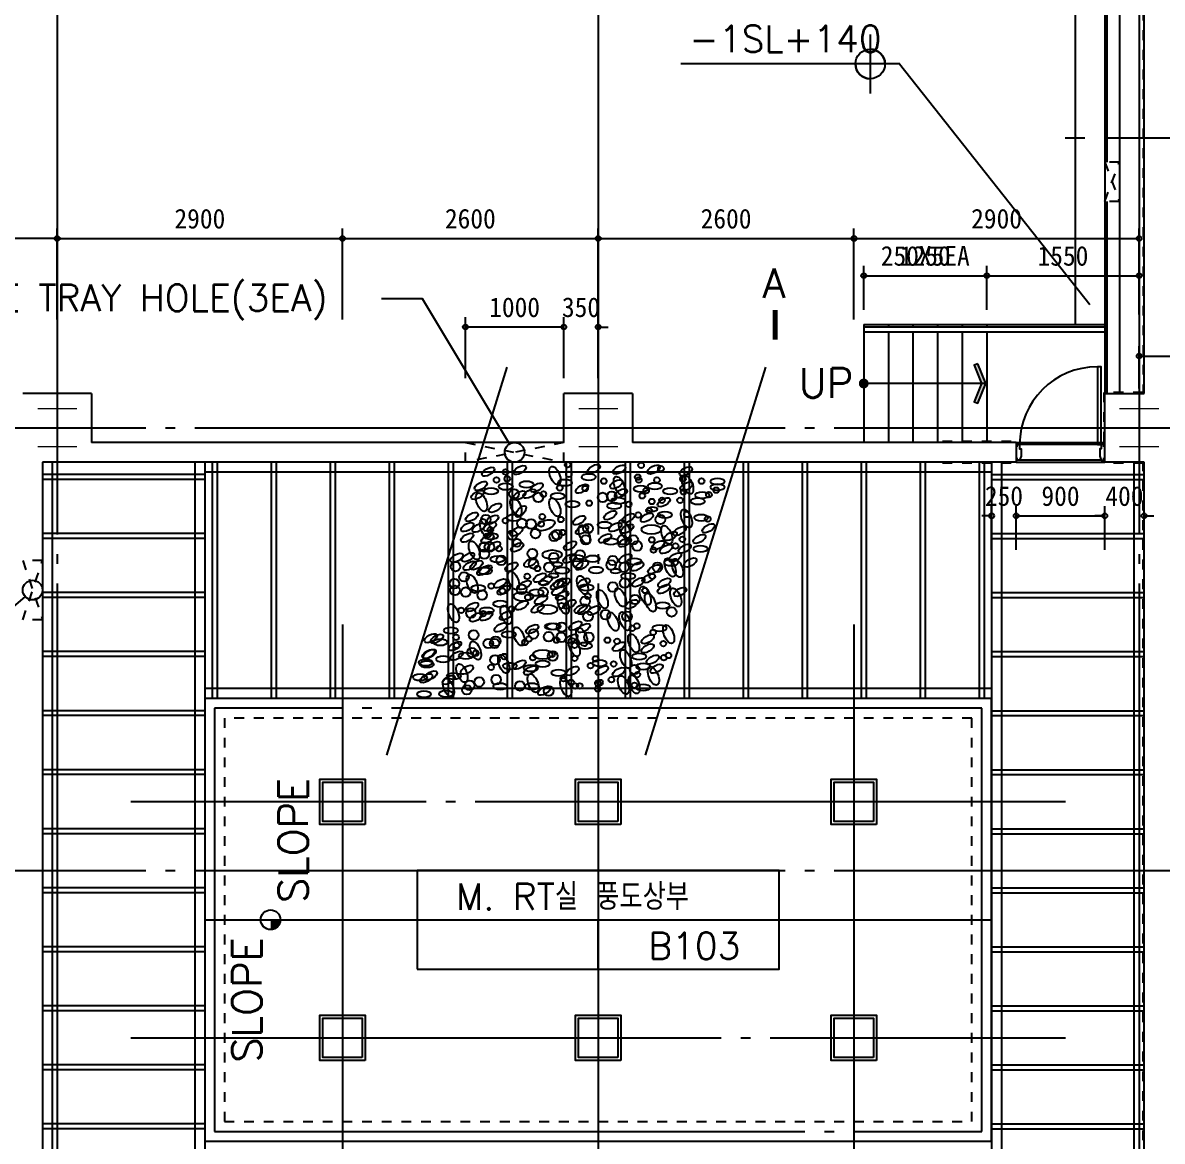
# Model space of a CAD drawing. Extents: x 0 to 81639, y 0 to 58722.
# Drawn here: x 47198 to 58782, y 33178 to 44544 of the extents above; entities that cross this region are included whole.
import ezdxf
from ezdxf.enums import TextEntityAlignment as Align

# ---------------------------------------------------------------- set-up
doc = ezdxf.new("R2010")
doc.units = 0
doc.header["$LTSCALE"] = 100
doc.linetypes.add('CENTER', pattern=[65, 60, -2, 1, -2])
doc.linetypes.add('HIDDEN', pattern=[2, 1, -1])
doc.layers.get('0').update_dxf_attribs({"linetype": 'CONTINUOUS'})
doc.layers.get('DEFPOINTS').update_dxf_attribs({"linetype": 'CONTINUOUS'})
for name, color, linetype in [('COL6', 3, 'CONTINUOUS'), ('COL7', 3, 'CONTINUOUS'), ('DOOR', 7, 'CONTINUOUS'), ('ELE', 7, 'CONTINUOUS'), ('FIN', 5, 'CONTINUOUS'), ('HAT', 5, 'CONTINUOUS'), ('RXBLWL', 3, 'CONTINUOUS'), ('RXCEN', 10, 'CENTER'), ('RXDIM', 7, 'CONTINUOUS'), ('RXLEADER', 7, 'CONTINUOUS'), ('RXSYMBOL', 7, 'CONTINUOUS'), ('STAIR', 3, 'CONTINUOUS'), ('TEXT', 7, 'CONTINUOUS')]:
    doc.layers.add(name, color=color, linetype=linetype)
doc.styles.add('SHB', font='simple', dxfattribs={"bigfont": 'KORbox'})
doc.styles.add('SIM', font='simple', dxfattribs={"bigfont": 'KORsimple'})
doc.styles.get("Standard").update_dxf_attribs({"font": 'DotumChe.ttf'})
doc.dimstyles.get("Standard").update_dxf_attribs({"dimscale": 100, "dimtxt": 2, "dimasz": 1, "dimexe": 1, "dimexo": 1, "dimgap": 1, "dimtad": 1, "dimdec": 0, "dimdsep": 46, "dimtxsty": 'Standard', "dimblk": 'SMALL', "dimcen": 0, "dimclrd": 256, "dimclre": 256, "dimclrt": 256, "dimadec": 0, "dimazin": 0, "dimtfac": 1, "dimtdec": 0, "dimtix": 1, "dimtofl": 0, "dimtmove": 0, "dimatfit": 0, "dimfxl": 0, "dimtolj": 1, "dimtzin": 0, "dimarcsym": 0})

# ---------------------------------------------------------------- blocks, each defined once
blk = doc.blocks.new('_Small')
at = {"color": 0, "linetype": 'ByBlock', "lineweight": -2}
blk.add_circle((0, 0), 0.25, dxfattribs=at)
blk = doc.blocks.new('*D8')
at = {"layer": 'DEFPOINTS', "color": 0, "linetype": 'Continuous'}
for p in [(44648, 42352), (44648, 41429), (47548, 41429)]:
    blk.add_point(p, dxfattribs=at)
at = {"layer": 'RXDIM', "linetype": 'Continuous', "lineweight": -2}
for p, q in [((44648, 41529), (44648, 42452)), ((47548, 41529), (47548, 42452)), ((47548, 42352), (44648, 42352))]:
    blk.add_line(p, q, dxfattribs=at)
at = {"layer": 'RXDIM', "linetype": 'Continuous', "lineweight": -2, "xscale": 100, "yscale": 100, "zscale": 100, "rotation": 180}
blk.add_blockref('_Small', (44648, 42352), dxfattribs=at)
at = {"layer": 'RXDIM', "linetype": 'Continuous', "lineweight": -2, "xscale": 100, "yscale": 100, "zscale": 100}
blk.add_blockref('_Small', (47548, 42352), dxfattribs=at)
at = {"layer": 'RXDIM', "linetype": 'Continuous', "insert": (46098, 42552), "char_height": 200, "attachment_point": 5}
blk.add_mtext('\\A1;2900', dxfattribs=at)
blk = doc.blocks.new('*D125')
at = {"layer": 'DEFPOINTS', "color": 0, "linetype": 'Continuous'}
for p in [(58198, 39533), (57298, 39087), (58198, 39087)]:
    blk.add_point(p, dxfattribs=at)
at = {"layer": 'RXDIM', "linetype": 'Continuous', "lineweight": -2}
for p, q in [((57298, 39187), (57298, 39633)), ((58198, 39187), (58198, 39633)), ((57298, 39533), (58198, 39533))]:
    blk.add_line(p, q, dxfattribs=at)
at = {"layer": 'RXDIM', "linetype": 'Continuous', "lineweight": -2, "xscale": 100, "yscale": 100, "zscale": 100, "rotation": 180}
blk.add_blockref('_Small', (57298, 39533), dxfattribs=at)
at = {"layer": 'RXDIM', "linetype": 'Continuous', "lineweight": -2, "xscale": 100, "yscale": 100, "zscale": 100}
blk.add_blockref('_Small', (58198, 39533), dxfattribs=at)
at = {"layer": 'RXDIM', "linetype": 'Continuous', "insert": (57748, 39733), "char_height": 200, "attachment_point": 5}
blk.add_mtext('\\A1;900', dxfattribs=at)
blk = doc.blocks.new('*D126')
at = {"layer": 'DEFPOINTS', "color": 0, "linetype": 'Continuous'}
for p in [(58598, 39533), (58198, 39087), (58598, 39087)]:
    blk.add_point(p, dxfattribs=at)
at = {"layer": 'RXDIM', "linetype": 'Continuous', "lineweight": -2}
for p, q in [((58198, 39187), (58198, 39633)), ((58598, 39187), (58598, 39633)), ((58198, 39533), (58098, 39533)), ((58598, 39533), (58698, 39533))]:
    blk.add_line(p, q, dxfattribs=at)
at = {"layer": 'RXDIM', "linetype": 'Continuous', "lineweight": -2, "xscale": 100, "yscale": 100, "zscale": 100}
blk.add_blockref('_Small', (58198, 39533), dxfattribs=at)
at = {"layer": 'RXDIM', "linetype": 'Continuous', "lineweight": -2, "xscale": 100, "yscale": 100, "zscale": 100, "rotation": 180}
blk.add_blockref('_Small', (58598, 39533), dxfattribs=at)
at = {"layer": 'RXDIM', "linetype": 'Continuous', "insert": (58398, 39733), "char_height": 200, "attachment_point": 5}
blk.add_mtext('\\A1;400', dxfattribs=at)
blk = doc.blocks.new('*D127')
at = {"layer": 'DEFPOINTS', "color": 0, "linetype": 'Continuous'}
for p in [(58548, 41974), (56998, 41528), (58548, 41528)]:
    blk.add_point(p, dxfattribs=at)
at = {"layer": 'RXDIM', "linetype": 'Continuous', "lineweight": -2}
for p, q in [((56998, 41628), (56998, 42074)), ((58548, 41628), (58548, 42074)), ((56998, 41974), (58548, 41974))]:
    blk.add_line(p, q, dxfattribs=at)
at = {"layer": 'RXDIM', "linetype": 'Continuous', "lineweight": -2, "xscale": 100, "yscale": 100, "zscale": 100, "rotation": 180}
blk.add_blockref('_Small', (56998, 41974), dxfattribs=at)
at = {"layer": 'RXDIM', "linetype": 'Continuous', "lineweight": -2, "xscale": 100, "yscale": 100, "zscale": 100}
blk.add_blockref('_Small', (58548, 41974), dxfattribs=at)
at = {"layer": 'RXDIM', "linetype": 'Continuous', "insert": (57773, 42174), "char_height": 200, "attachment_point": 5}
blk.add_mtext('\\A1;1550', dxfattribs=at)
blk = doc.blocks.new('*D128')
at = {"layer": 'DEFPOINTS', "color": 0, "linetype": 'Continuous'}
for p in [(58548, 42352), (58548, 41479), (55648, 41429)]:
    blk.add_point(p, dxfattribs=at)
at = {"layer": 'RXDIM', "linetype": 'Continuous', "lineweight": -2}
for p, q in [((55648, 41529), (55648, 42452)), ((58548, 41579), (58548, 42452)), ((55648, 42352), (58548, 42352))]:
    blk.add_line(p, q, dxfattribs=at)
at = {"layer": 'RXDIM', "linetype": 'Continuous', "lineweight": -2, "xscale": 100, "yscale": 100, "zscale": 100, "rotation": 180}
blk.add_blockref('_Small', (55648, 42352), dxfattribs=at)
at = {"layer": 'RXDIM', "linetype": 'Continuous', "lineweight": -2, "xscale": 100, "yscale": 100, "zscale": 100}
blk.add_blockref('_Small', (58548, 42352), dxfattribs=at)
at = {"layer": 'RXDIM', "linetype": 'Continuous', "insert": (57098, 42552), "char_height": 200, "attachment_point": 5}
blk.add_mtext('\\A1;2900', dxfattribs=at)
blk = doc.blocks.new('*D134')
at = {"layer": 'DEFPOINTS', "color": 0, "linetype": 'Continuous'}
for p in [(52698, 41452), (52698, 40834), (53048, 40834)]:
    blk.add_point(p, dxfattribs=at)
at = {"layer": 'RXDIM', "linetype": 'Continuous', "lineweight": -2}
for p, q in [((52698, 40934), (52698, 41552)), ((53048, 40934), (53048, 41552)), ((52698, 41452), (52598, 41452)), ((53048, 41452), (53148, 41452))]:
    blk.add_line(p, q, dxfattribs=at)
at = {"layer": 'RXDIM', "linetype": 'Continuous', "lineweight": -2, "xscale": 100, "yscale": 100, "zscale": 100}
blk.add_blockref('_Small', (52698, 41452), dxfattribs=at)
at = {"layer": 'RXDIM', "linetype": 'Continuous', "lineweight": -2, "xscale": 100, "yscale": 100, "zscale": 100, "rotation": 180}
blk.add_blockref('_Small', (53048, 41452), dxfattribs=at)
at = {"layer": 'RXDIM', "linetype": 'Continuous', "insert": (52873, 41652), "char_height": 200, "attachment_point": 5}
blk.add_mtext('\\A1;350', dxfattribs=at)
blk = doc.blocks.new('*D135')
at = {"layer": 'DEFPOINTS', "color": 0, "linetype": 'Continuous'}
for p in [(53048, 42352), (50448, 41429), (53048, 41429)]:
    blk.add_point(p, dxfattribs=at)
at = {"layer": 'RXDIM', "linetype": 'Continuous', "lineweight": -2}
for p, q in [((50448, 41529), (50448, 42452)), ((53048, 41529), (53048, 42452)), ((50448, 42352), (53048, 42352))]:
    blk.add_line(p, q, dxfattribs=at)
at = {"layer": 'RXDIM', "linetype": 'Continuous', "lineweight": -2, "xscale": 100, "yscale": 100, "zscale": 100, "rotation": 180}
blk.add_blockref('_Small', (50448, 42352), dxfattribs=at)
at = {"layer": 'RXDIM', "linetype": 'Continuous', "lineweight": -2, "xscale": 100, "yscale": 100, "zscale": 100}
blk.add_blockref('_Small', (53048, 42352), dxfattribs=at)
at = {"layer": 'RXDIM', "linetype": 'Continuous', "insert": (51748, 42552), "char_height": 200, "attachment_point": 5}
blk.add_mtext('\\A1;2600', dxfattribs=at)
blk = doc.blocks.new('*D136')
at = {"layer": 'DEFPOINTS', "color": 0, "linetype": 'Continuous'}
for p in [(50448, 42352), (47548, 41429), (50448, 41429)]:
    blk.add_point(p, dxfattribs=at)
at = {"layer": 'RXDIM', "linetype": 'Continuous', "lineweight": -2}
for p, q in [((47548, 41529), (47548, 42452)), ((50448, 41529), (50448, 42452)), ((47548, 42352), (50448, 42352))]:
    blk.add_line(p, q, dxfattribs=at)
at = {"layer": 'RXDIM', "linetype": 'Continuous', "lineweight": -2, "xscale": 100, "yscale": 100, "zscale": 100, "rotation": 180}
blk.add_blockref('_Small', (47548, 42352), dxfattribs=at)
at = {"layer": 'RXDIM', "linetype": 'Continuous', "lineweight": -2, "xscale": 100, "yscale": 100, "zscale": 100}
blk.add_blockref('_Small', (50448, 42352), dxfattribs=at)
at = {"layer": 'RXDIM', "linetype": 'Continuous', "insert": (48998, 42552), "char_height": 200, "attachment_point": 5}
blk.add_mtext('\\A1;2900', dxfattribs=at)
blk = doc.blocks.new('*D137')
at = {"layer": 'DEFPOINTS', "color": 0, "linetype": 'Continuous'}
for p in [(51698, 41452), (51698, 40834), (52698, 40834)]:
    blk.add_point(p, dxfattribs=at)
at = {"layer": 'RXDIM', "linetype": 'Continuous', "lineweight": -2}
for p, q in [((51698, 40934), (51698, 41552)), ((52698, 40934), (52698, 41552)), ((52698, 41452), (51698, 41452))]:
    blk.add_line(p, q, dxfattribs=at)
at = {"layer": 'RXDIM', "linetype": 'Continuous', "lineweight": -2, "xscale": 100, "yscale": 100, "zscale": 100, "rotation": 180}
blk.add_blockref('_Small', (51698, 41452), dxfattribs=at)
at = {"layer": 'RXDIM', "linetype": 'Continuous', "lineweight": -2, "xscale": 100, "yscale": 100, "zscale": 100}
blk.add_blockref('_Small', (52698, 41452), dxfattribs=at)
at = {"layer": 'RXDIM', "linetype": 'Continuous', "insert": (52198, 41652), "char_height": 200, "attachment_point": 5}
blk.add_mtext('\\A1;1000', dxfattribs=at)
blk = doc.blocks.new('*D142')
at = {"layer": 'DEFPOINTS', "color": 0, "linetype": 'Continuous'}
for p in [(55648, 42352), (53048, 41429), (55648, 41429)]:
    blk.add_point(p, dxfattribs=at)
at = {"layer": 'RXDIM', "linetype": 'Continuous', "lineweight": -2}
for p, q in [((53048, 41529), (53048, 42452)), ((55648, 41529), (55648, 42452)), ((53048, 42352), (55648, 42352))]:
    blk.add_line(p, q, dxfattribs=at)
at = {"layer": 'RXDIM', "linetype": 'Continuous', "lineweight": -2, "xscale": 100, "yscale": 100, "zscale": 100, "rotation": 180}
blk.add_blockref('_Small', (53048, 42352), dxfattribs=at)
at = {"layer": 'RXDIM', "linetype": 'Continuous', "lineweight": -2, "xscale": 100, "yscale": 100, "zscale": 100}
blk.add_blockref('_Small', (55648, 42352), dxfattribs=at)
at = {"layer": 'RXDIM', "linetype": 'Continuous', "insert": (54348, 42552), "char_height": 200, "attachment_point": 5}
blk.add_mtext('\\A1;2600', dxfattribs=at)
blk = doc.blocks.new('*D143')
at = {"layer": 'DEFPOINTS', "color": 0, "linetype": 'Continuous'}
for p in [(57298, 39533), (57048, 39087), (57298, 39087)]:
    blk.add_point(p, dxfattribs=at)
at = {"layer": 'RXDIM', "linetype": 'Continuous', "lineweight": -2}
for p, q in [((57048, 39187), (57048, 39633)), ((57298, 39187), (57298, 39633)), ((57048, 39533), (56948, 39533)), ((57298, 39533), (57398, 39533))]:
    blk.add_line(p, q, dxfattribs=at)
at = {"layer": 'RXDIM', "linetype": 'Continuous', "lineweight": -2, "xscale": 100, "yscale": 100, "zscale": 100}
blk.add_blockref('_Small', (57048, 39533), dxfattribs=at)
at = {"layer": 'RXDIM', "linetype": 'Continuous', "lineweight": -2, "xscale": 100, "yscale": 100, "zscale": 100, "rotation": 180}
blk.add_blockref('_Small', (57298, 39533), dxfattribs=at)
at = {"layer": 'RXDIM', "linetype": 'Continuous', "insert": (57173, 39733), "char_height": 200, "attachment_point": 5}
blk.add_mtext('\\A1;250', dxfattribs=at)
blk = doc.blocks.new('*D144')
at = {"layer": 'DEFPOINTS', "color": 0, "linetype": 'Continuous'}
for p in [(56998, 41974), (55748, 41528), (56998, 41528)]:
    blk.add_point(p, dxfattribs=at)
at = {"layer": 'RXDIM', "linetype": 'Continuous', "lineweight": -2}
for p, q in [((55748, 41628), (55748, 42074)), ((56998, 41628), (56998, 42074)), ((55748, 41974), (56998, 41974))]:
    blk.add_line(p, q, dxfattribs=at)
at = {"layer": 'RXDIM', "linetype": 'Continuous', "lineweight": -2, "xscale": 100, "yscale": 100, "zscale": 100, "rotation": 180}
blk.add_blockref('_Small', (55748, 41974), dxfattribs=at)
at = {"layer": 'RXDIM', "linetype": 'Continuous', "lineweight": -2, "xscale": 100, "yscale": 100, "zscale": 100}
blk.add_blockref('_Small', (56998, 41974), dxfattribs=at)
at = {"layer": 'RXDIM', "linetype": 'Continuous', "insert": (56373, 42174), "char_height": 200, "attachment_point": 5}
blk.add_mtext('\\A1;1250', dxfattribs=at)
blk = doc.blocks.new('*D145')
at = {"layer": 'DEFPOINTS', "color": 0, "linetype": 'Continuous'}
for p in [(56998, 41974), (55748, 41528), (56998, 41528)]:
    blk.add_point(p, dxfattribs=at)
at = {"layer": 'RXDIM', "linetype": 'Continuous', "lineweight": -2}
for p, q in [((55748, 41628), (55748, 42074)), ((56998, 41628), (56998, 42074)), ((55748, 41974), (56998, 41974))]:
    blk.add_line(p, q, dxfattribs=at)
at = {"layer": 'RXDIM', "linetype": 'Continuous', "lineweight": -2, "xscale": 100, "yscale": 100, "zscale": 100, "rotation": 180}
blk.add_blockref('_Small', (55748, 41974), dxfattribs=at)
at = {"layer": 'RXDIM', "linetype": 'Continuous', "lineweight": -2, "xscale": 100, "yscale": 100, "zscale": 100}
blk.add_blockref('_Small', (56998, 41974), dxfattribs=at)
at = {"layer": 'RXDIM', "linetype": 'Continuous', "insert": (56373, 42174), "char_height": 200, "attachment_point": 5}
blk.add_mtext('\\A1;250X5EA', dxfattribs=at)
blk = doc.blocks.new('*D153')
at = {"layer": 'DEFPOINTS', "color": 0, "linetype": 'Continuous'}
for p in [(60548, 41157), (58548, 40729), (60548, 40729)]:
    blk.add_point(p, dxfattribs=at)
at = {"layer": 'RXDIM', "linetype": 'Continuous', "lineweight": -2}
for p, q in [((58548, 40829), (58548, 41257)), ((60548, 40829), (60548, 41257)), ((58548, 41157), (60548, 41157))]:
    blk.add_line(p, q, dxfattribs=at)
at = {"layer": 'RXDIM', "linetype": 'Continuous', "lineweight": -2, "xscale": 100, "yscale": 100, "zscale": 100, "rotation": 180}
blk.add_blockref('_Small', (58548, 41157), dxfattribs=at)
at = {"layer": 'RXDIM', "linetype": 'Continuous', "lineweight": -2, "xscale": 100, "yscale": 100, "zscale": 100}
blk.add_blockref('_Small', (60548, 41157), dxfattribs=at)
at = {"layer": 'RXDIM', "linetype": 'Continuous', "insert": (59548, 41357), "char_height": 200, "attachment_point": 5}
blk.add_mtext('\\A1;2000', dxfattribs=at)
blk = doc.blocks.new('ARROWX')
blk.add_lwpolyline([(-0.2, -0.5), (-0.293, -0.463), (-0.108, 0), (-0.293, 0.463), (-0.2, 0.5), (0, 0)], close=True)
for points in [[(-0.2, 0.5), (-0.293, 0.463), (0, 0), (-0.108, 0)], [(0, 0), (-0.108, 0), (-0.2, -0.5), (-0.293, -0.463)]]:
    blk.add_solid(points)

msp = doc.modelspace()

# ---------------------------------------------------------------- hatches: boundary and pattern name
at = {"layer": 'HAT'}
h = msp.add_hatch(color=9, dxfattribs=at)
edge = h.paths.add_edge_path()
edge.add_line((49816.9, 35428.1), (49716.9, 35428.1))
edge.add_line((49716.9, 35428.1), (49716.9, 35328.1))
edge.add_arc((49716.9, 35428.1), 100, 270, 360)

# ---------------------------------------------------------------- linework, layer by layer
at = {"color": 7}
for p, q in [((52118.1, 41042.6), (50895, 37099.5)), ((54748.3, 41042.6), (53525.2, 37099.5))]:
    msp.add_line(p, q, dxfattribs=at)
at = {"layer": 'COL6'}
for points in [[(47347.7, 40621.1, 14, 14, 0), (47747.7, 40621.1, 14, 14, 0)], [(47547.7, 40614.1, 14, 14, 0), (47547.7, 40242.1, 14, 14, 0)], [(52847.7, 40621.1, 14, 14, 0), (53247.7, 40621.1, 14, 14, 0)], [(53047.7, 40614.1, 14, 14, 0), (53047.7, 40242.1, 14, 14, 0)], [(58747.7, 40621.1, 14, 14, 0), (58347.7, 40621.1, 14, 14, 0)], [(58547.7, 40614.1, 14, 14, 0), (58547.7, 40242.1, 14, 14, 0)], [(47347.7, 40235.1, 14, 14, 0), (47747.7, 40235.1, 14, 14, 0)], [(52847.7, 40235.1, 14, 14, 0), (53247.7, 40235.1, 14, 14, 0)], [(58747.7, 40235.1, 14, 14, 0), (58347.7, 40235.1, 14, 14, 0)]]:
    msp.add_lwpolyline(points, format="xyseb", dxfattribs=at)
at = {"layer": 'COL7'}
for p, q in [((58597.7, 40778.1), (58597.7, 49078.1)), ((47897.7, 40778.1), (47197.7, 40778.1)), ((47897.7, 40778.1), (47897.7, 40278.1)), ((53397.7, 40778.1), (52697.7, 40778.1)), ((52697.7, 40278.1), (52697.7, 40778.1)), ((53397.7, 40778.1), (53397.7, 40278.1)), ((58197.7, 40078.1), (58197.7, 40778.1)), ((58197.7, 40778.1), (58597.7, 40778.1)), ((52697.7, 40278.1), (47897.7, 40278.1)), ((57297.7, 40278.1), (53397.7, 40278.1)), ((57297.7, 40278.1), (57297.7, 40078.1)), ((57297.7, 40078.1), (47397.7, 40078.1)), ((47397.7, 40078.1), (47397.7, 31978.1)), ((58597.7, 40078.1), (58197.7, 40078.1)), ((58597.7, 30778.1), (58597.7, 40078.1))]:
    msp.add_line(p, q, dxfattribs=at)
for points in [[(50647.7, 36428.1), (50247.7, 36428.1), (50247.7, 36828.1), (50647.7, 36828.1)], [(53247.7, 36428.1), (52847.7, 36428.1), (52847.7, 36828.1), (53247.7, 36828.1)], [(55847.7, 36428.1), (55447.7, 36428.1), (55447.7, 36828.1), (55847.7, 36828.1)], [(50647.7, 34028.1), (50247.7, 34028.1), (50247.7, 34428.1), (50647.7, 34428.1)], [(53247.7, 34028.1), (52847.7, 34028.1), (52847.7, 34428.1), (53247.7, 34428.1)], [(55847.7, 34028.1), (55447.7, 34028.1), (55447.7, 34428.1), (55847.7, 34428.1)]]:
    msp.add_lwpolyline(points, close=True, dxfattribs=at)
at = {"layer": 'DOOR', "color": 6, "linetype": 'Continuous'}
for p, q in [((58217.7, 46728.1), (58217.7, 43128.1)), ((58217.7, 42728.1), (58217.7, 40778.1))]:
    msp.add_line(p, q, dxfattribs=at)
at = {"layer": 'DOOR', "color": 6}
for p, q in [((57297.7, 40278.1), (58197.7, 40278.1)), ((57297.7, 40078.1), (58197.7, 40078.1))]:
    msp.add_line(p, q, dxfattribs=at)
at = {"layer": 'DOOR', "color": 8, "linetype": 'Continuous'}
for p, q in [((58122.7, 40258.1), (57332.7, 40258.1)), ((58162.7, 40098.1), (57332.7, 40098.1))]:
    msp.add_line(p, q, dxfattribs=at)
at = {"layer": 'DOOR', "color": 6, "linetype": 'Continuous'}
msp.add_lwpolyline([(58162.7, 40258.1), (58162.7, 41048.1), (58122.7, 41048.1), (58122.7, 40258.1)], close=True, dxfattribs=at)
for points in [[(57307.7, 40234.1), (57307.7, 40258.1), (57332.7, 40258.1), (57332.7, 40215.1), (57347.7, 40215.1), (57347.7, 40141.1), (57332.7, 40098.1), (57307.7, 40098.1), (57307.7, 40122.1)], [(58187.7, 40234.1), (58187.7, 40258.1), (58162.7, 40258.1), (58162.7, 40215.1), (58147.7, 40215.1), (58147.7, 40141.1), (58162.7, 40098.1), (58187.7, 40098.1), (58187.7, 40122.1)]]:
    msp.add_lwpolyline(points, dxfattribs=at)
at = {"layer": 'DOOR', "color": 7, "linetype": 'Continuous'}
msp.add_arc((58122.7, 40258.1), 790, 90, 180, dxfattribs=at)
at = {"layer": 'ELE', "color": 4, "linetype": 'Continuous'}
msp.add_line((58347.7, 49078.1), (58347.7, 40778.1), dxfattribs=at)
at = {"layer": 'ELE', "color": 4}
for p, q in [((55747.7, 41478.1), (58197.7, 41478.1)), ((55747.7, 41478.1), (55747.7, 40278.1)), ((55997.7, 41478.1), (55997.7, 41453.1)), ((56247.7, 41478.1), (56247.7, 41453.1)), ((56497.7, 41478.1), (56497.7, 41453.1)), ((56747.7, 41478.1), (56747.7, 41453.1)), ((56997.7, 41478.1), (56997.7, 41453.1)), ((55747.7, 41453.1), (58197.7, 41453.1)), ((55747.7, 41403.1), (58197.7, 41403.1)), ((55997.7, 41403.1), (55997.7, 40278.1)), ((56247.7, 41403.1), (56247.7, 40278.1)), ((56497.7, 41403.1), (56497.7, 40278.1)), ((56747.7, 41403.1), (56747.7, 40278.1)), ((56997.7, 41403.1), (56997.7, 40278.1)), ((49047.7, 35428.1), (57047.7, 35428.1))]:
    msp.add_line(p, q, dxfattribs=at)
at = {"layer": 'ELE', "color": 9}
for p, q in [((47497.7, 40078.1), (47497.7, 30778.1)), ((48947.7, 40078.1), (48947.7, 30778.1)), ((49047.7, 40078.1), (49047.7, 30778.1)), ((57047.7, 39978.1), (49047.7, 39978.1)), ((49122.7, 40078.1), (49122.7, 37678.1)), ((49172.7, 40078.1), (49172.7, 37678.1)), ((49722.7, 40078.1), (49722.7, 37678.1)), ((49772.7, 40078.1), (49772.7, 37678.1)), ((50322.7, 40078.1), (50322.7, 37678.1)), ((50372.7, 40078.1), (50372.7, 37678.1)), ((50922.7, 40078.1), (50922.7, 37678.1)), ((50972.7, 40078.1), (50972.7, 37678.1)), ((51522.7, 40078.1), (51522.7, 37678.1)), ((51572.7, 40078.1), (51572.7, 37678.1)), ((52122.7, 40078.1), (52122.7, 37678.1)), ((52172.7, 40078.1), (52172.7, 37678.1)), ((52722.7, 40078.1), (52722.7, 37678.1)), ((52772.7, 40078.1), (52772.7, 37678.1)), ((53322.7, 40078.1), (53322.7, 37678.1)), ((53372.7, 40078.1), (53372.7, 37678.1)), ((53922.7, 40078.1), (53922.7, 37678.1)), ((53972.7, 40078.1), (53972.7, 37678.1)), ((54522.7, 40078.1), (54522.7, 37678.1)), ((54572.7, 40078.1), (54572.7, 37678.1)), ((55122.7, 40078.1), (55122.7, 37678.1)), ((55172.7, 40078.1), (55172.7, 37678.1)), ((55722.7, 40078.1), (55722.7, 37678.1)), ((55772.7, 40078.1), (55772.7, 37678.1)), ((56322.7, 40078.1), (56322.7, 37678.1)), ((56372.7, 40078.1), (56372.7, 37678.1)), ((56922.7, 40078.1), (56922.7, 37678.1)), ((56972.7, 40078.1), (56972.7, 37678.1)), ((57047.7, 40078.1), (57047.7, 30778.1)), ((57147.7, 40078.1), (57147.7, 30778.1)), ((58497.7, 30788.1), (58497.7, 40078.1)), ((57047.7, 37778.1), (49047.7, 37778.1))]:
    msp.add_line(p, q, dxfattribs=at)
at = {"layer": 'ELE', "color": 4, "linetype": 'Continuous'}
for points in [[(57897.7, 47908.1), (57897.7, 41478.1)], [(58197.7, 47908.1), (58197.7, 41528.1)]]:
    msp.add_lwpolyline(points, dxfattribs=at)
at = {"layer": 'ELE', "color": 2, "linetype": 'HIDDEN'}
msp.add_lwpolyline([(58347.7, 43128.1), (58197.7, 43128.1), (58347.7, 42728.1), (58197.7, 42728.1), (58347.7, 43128.1)], dxfattribs=at)
at = {"layer": 'ELE', "color": 4}
for points in [[(57047.7, 37678.1), (49047.7, 37678.1), (49047.7, 33178.1), (57047.7, 33178.1)], [(50677.7, 36398.1), (50217.7, 36398.1), (50217.7, 36858.1), (50677.7, 36858.1)], [(53277.7, 36398.1), (52817.7, 36398.1), (52817.7, 36858.1), (53277.7, 36858.1)], [(55877.7, 36398.1), (55417.7, 36398.1), (55417.7, 36858.1), (55877.7, 36858.1)], [(50677.7, 33998.1), (50217.7, 33998.1), (50217.7, 34458.1), (50677.7, 34458.1)], [(53277.7, 33998.1), (52817.7, 33998.1), (52817.7, 34458.1), (53277.7, 34458.1)], [(55877.7, 33998.1), (55417.7, 33998.1), (55417.7, 34458.1), (55877.7, 34458.1)]]:
    msp.add_lwpolyline(points, close=True, dxfattribs=at)
at = {"layer": 'ELE', "color": 4, "linetype": 'HIDDEN'}
msp.add_lwpolyline([(56847.7, 37478.1), (49247.7, 37478.1), (49247.7, 33378.1), (56847.7, 33378.1)], close=True, dxfattribs=at)
at = {"layer": 'FIN', "color": 7, "linetype": 'HIDDEN'}
for points in [[(49197.7, 49468.1), (52687.7, 49468.1), (52687.7, 49068.1), (53407.7, 49068.1), (53407.7, 49468.1), (58187.7, 49468.1), (58187.7, 49068.1), (58587.7, 49068.1), (58587.7, 40788.1), (58187.7, 40788.1)], [(58187.7, 40788.1), (58187.7, 40288.1)], [(57247.7, 40288.1), (56497.7, 40288.1)], [(47397.7, 30788.1), (47907.7, 30788.1), (47907.7, 28438.1), (52687.7, 28438.1), (52687.7, 30788.1), (53407.7, 30788.1), (53407.7, 28438.1), (58187.7, 28438.1), (58187.7, 30788.1), (58587.7, 30788.1), (58587.7, 40068.1), (58197.7, 40068.1)], [(57247.7, 40068.1), (56497.7, 40068.1)]]:
    msp.add_lwpolyline(points, dxfattribs=at)
at = {"layer": 'HAT', "color": 9}
for p, q in [((49047.7, 39953.1), (47397.7, 39953.1)), ((49047.7, 39903.1), (47397.7, 39903.1)), ((57047.7, 39953.1), (58597.7, 39953.1)), ((57047.7, 39903.1), (58597.7, 39903.1)), ((49047.7, 39353.1), (47397.7, 39353.1)), ((49047.7, 39303.1), (47397.7, 39303.1)), ((57047.7, 39353.1), (58597.7, 39353.1)), ((57047.7, 39303.1), (58597.7, 39303.1)), ((49047.7, 38753.1), (47397.7, 38753.1)), ((49047.7, 38703.1), (47397.7, 38703.1)), ((57047.7, 38753.1), (58597.7, 38753.1)), ((57047.7, 38703.1), (58597.7, 38703.1)), ((49047.7, 38153.1), (47397.7, 38153.1)), ((57047.7, 38153.1), (58597.7, 38153.1)), ((49047.7, 38103.1), (47397.7, 38103.1)), ((57047.7, 38103.1), (58597.7, 38103.1)), ((49047.7, 37553.1), (47397.7, 37553.1)), ((57047.7, 37553.1), (58597.7, 37553.1)), ((49047.7, 37503.1), (47397.7, 37503.1)), ((57047.7, 37503.1), (58597.7, 37503.1)), ((49047.7, 36953.1), (47397.7, 36953.1)), ((49047.7, 36903.1), (47397.7, 36903.1)), ((57047.7, 36953.1), (58597.7, 36953.1)), ((57047.7, 36903.1), (58597.7, 36903.1)), ((49047.7, 36353.1), (47397.7, 36353.1)), ((49047.7, 36303.1), (47397.7, 36303.1)), ((57047.7, 36353.1), (58597.7, 36353.1)), ((57047.7, 36303.1), (58597.7, 36303.1)), ((49047.7, 35753.1), (47397.7, 35753.1)), ((49047.7, 35703.1), (47397.7, 35703.1)), ((57047.7, 35753.1), (58597.7, 35753.1)), ((57047.7, 35703.1), (58597.7, 35703.1)), ((49047.7, 35153.1), (47397.7, 35153.1)), ((49047.7, 35103.1), (47397.7, 35103.1)), ((57047.7, 35153.1), (58597.7, 35153.1)), ((57047.7, 35103.1), (58597.7, 35103.1)), ((49047.7, 34553.1), (47397.7, 34553.1)), ((57047.7, 34553.1), (58597.7, 34553.1)), ((49047.7, 34503.1), (47397.7, 34503.1)), ((57047.7, 34503.1), (58597.7, 34503.1)), ((49047.7, 33953.1), (47397.7, 33953.1)), ((57047.7, 33953.1), (58597.7, 33953.1)), ((49047.7, 33903.1), (47397.7, 33903.1)), ((57047.7, 33903.1), (58597.7, 33903.1)), ((49047.7, 33353.1), (47397.7, 33353.1)), ((49047.7, 33303.1), (47397.7, 33303.1)), ((57047.7, 33353.1), (58597.7, 33353.1)), ((57047.7, 33303.1), (58597.7, 33303.1))]:
    msp.add_line(p, q, dxfattribs=at)
at = {"layer": 'HAT'}
for centre, radius in [((52105.9, 39977.9), 28.4), ((52737.6, 40052.5), 28.4), ((52749.1, 39954.9), 28.4), ((53484.1, 40046.8), 28.4), ((53685.1, 40012.3), 28.4), ((52014.1, 39897.5), 28.4), ((52123.2, 39909), 28.4), ((53105.1, 39886.1), 28.4), ((53449.7, 39926.2), 28.4), ((53461.1, 39897.5), 28.4), ((53644.9, 39897.5), 28.4), ((53909, 39909), 28.4), ((54098.5, 39886.1), 28.4), ((52192.3, 39754.7), 48.7), ((52439.3, 39720.3), 48.7), ((52490.7, 39754.1), 28.4), ((52657.2, 39817.2), 28.4), ((52915.6, 39811.4), 28.4), ((53093.9, 39720.3), 48.7), ((53185.8, 39731.8), 48.7), ((53495.6, 39736.8), 28.4), ((53535.8, 39788.5), 28.4), ((53914.8, 39777), 28.4), ((54173.2, 39748.3), 28.4), ((54247.8, 39794.2), 28.4), ((52955.8, 39662.2), 28.4), ((53357.8, 39650.7), 28.4), ((53593.2, 39679.4), 28.4), ((53696.6, 39690.9), 28.4), ((53880.3, 39690.9), 28.4), ((51905.2, 39496.4), 48.7), ((52105.9, 39484.3), 28.4), ((52272.7, 39456.3), 48.7), ((52479.2, 39524.5), 28.4), ((52668.7, 39495.8), 28.4), ((53455.4, 39541.7), 28.4), ((53564.5, 39587.6), 28.4), ((53679.6, 39496.4), 48.7), ((53949.2, 39547.4), 28.4), ((54161.7, 39501.5), 28.4), ((51950.9, 39392.5), 28.4), ((52364.6, 39450.5), 48.7), ((52410.6, 39353), 48.7), ((52467.7, 39449.9), 28.4), ((52628.8, 39341.5), 48.7), ((52685.9, 39363.8), 28.4), ((52944.6, 39404.6), 48.7), ((52174, 39337.3), 48.7), ((52222.8, 39260.5), 40.6), ((52600.1, 39324.3), 48.7), ((52921.6, 39289.8), 48.7), ((53294.9, 39289.8), 48.7), ((53404, 39289.8), 48.7), ((53444.2, 39226.7), 48.7), ((53593.2, 39289.2), 28.4), ((53903.3, 39294.9), 28.4), ((51889.6, 39144.2), 48.7), ((51890.1, 39216.8), 48.7), ((51941.8, 39216.8), 48.7), ((52039.2, 39198.9), 28.4), ((52378.8, 39148.4), 48.7), ((52597, 39108.2), 48.7), ((52863.6, 39136.9), 48.7), ((53610.4, 39185.9), 28.4), ((53834.4, 39226), 28.4), ((51596.7, 39018), 48.7), ((52061.8, 39081.1), 48.7), ((52390.3, 39045.1), 48.7), ((52547.8, 39010.6), 48.7), ((52840.7, 39050.8), 48.7), ((53179.5, 39033.6), 48.7), ((53196.7, 39079.5), 48.7), ((53311.6, 39010.6), 48.7), ((53650.4, 39010.6), 48.7), ((51684, 38913.1), 48.7), ((52326.8, 38918.2), 28.4), ((52430.2, 38998.5), 28.4), ((53598.4, 38918.2), 28.4), ((51586.3, 38844.2), 48.7), ((51592.1, 38775.3), 48.7), ((51959.3, 38820.6), 28.4), ((52269.7, 38786.8), 48.7), ((53196.7, 38809.8), 48.7), ((53317.3, 38850), 48.7), ((51701.2, 38758.1), 48.7), ((51867.7, 38729.4), 48.7), ((52074.2, 38768.9), 28.4), ((52332.6, 38705.8), 28.4), ((52487.9, 38758.1), 48.7), ((52915.3, 38666.3), 48.7), ((52943.8, 38717.3), 28.4), ((53420.7, 38683.5), 48.7), ((53523.7, 38774.7), 28.4), ((51655, 38573.8), 28.4), ((51752.9, 38545.8), 48.7), ((52166, 38585.3), 28.4), ((52673.9, 38619.7), 28.4), ((53122.1, 38528.6), 48.7), ((53793.9, 38557.3), 48.7), ((51878.9, 38539.4), 28.4), ((52944, 38511.3), 48.7), ((53340.3, 38511.3), 48.7), ((51780.9, 38321.8), 48.7), ((52389.6, 38333.3), 48.7), ((52544.7, 38304.6), 48.7), ((52671, 38298.9), 48.7), ((52676.7, 38402.2), 48.7), ((52952.4, 38298.9), 48.7), ((53394.3, 38390), 28.4), ((53440.2, 38413), 28.4), ((53606.7, 38349.9), 28.4), ((51602.6, 38298.2), 28.4), ((51608.4, 38217.9), 28.4), ((51930.2, 38235.8), 48.7), ((51993.4, 38235.8), 48.7), ((52004.9, 38258.7), 48.7), ((52303.2, 38246.6), 28.4), ((52343.4, 38281), 28.4), ((52624.8, 38269.5), 28.4), ((52808.5, 38217.9), 28.4), ((53141.6, 38269.5), 28.4), ((53239.2, 38258), 28.4), ((53710.1, 38235.1), 28.4), ((51763.7, 38143.9), 48.7), ((51803.6, 38137.5), 28.4), ((51999.1, 38069.3), 48.7), ((52090.7, 38103.1), 28.4), ((52383.6, 38091.6), 28.4), ((52584.9, 38109.5), 48.7), ((52578.8, 38126), 28.4), ((52808.5, 38085.9), 28.4), ((53715.8, 38091.6), 28.4), ((53761.8, 38114.6), 28.4), ((51958.7, 37994), 28.4), ((52969.3, 38011.3), 28.4), ((53021, 38080.1), 28.4), ((53204.8, 38028.5), 28.4), ((53417.5, 37971.8), 48.7), ((51838.3, 37845.5), 48.7), ((52010.6, 37868.4), 48.7), ((52693.7, 37879.3), 28.4), ((53181.8, 37867.8), 28.4), ((53445.9, 37919.4), 28.4), ((51712, 37765.1), 48.7), ((51740.7, 37811.1), 48.7), ((52251.8, 37805.3), 48.7), ((52544.7, 37753.7), 48.7), ((52774.1, 37839.1), 28.4), ((52814.3, 37804.7), 28.4), ((52860.2, 37804.7), 28.4), ((53044, 37833.3), 28.4), ((53044, 37776), 28.4), ((53066.9, 37839.1), 28.4), ((53417.2, 37810.4), 28.4)]:
    msp.add_circle(centre, radius, dxfattribs=at)
for centre, major_axis in [((51929.4, 39981.1), (-61.6, -35.5)), ((52250.9, 39998.3), (-61.6, -35.5)), ((52607.9, 39942.3), (-37, 92.4)), ((53003.2, 40009.8), (-61.6, -35.5)), ((53261.6, 40004.1), (-61.6, -35.5)), ((53611.9, 40004.1), (-61.6, -35.5)), ((53939.2, 39986.9), (-61.6, -35.5)), ((51854.7, 39837.6), (-61.6, -35.5)), ((52107.4, 39830.2), (-71.1, 0)), ((52319.8, 39853.1), (-71.1, 0)), ((52423.2, 39820.4), (-61.6, -35.5)), ((52710.3, 39870.4), (-71.1, 0)), ((52882.6, 39808.9), (-61.6, -35.5)), ((52951.5, 39927.8), (-71.1, 0)), ((53232.9, 39854.9), (-61.6, -35.5)), ((53262.5, 39839), (-37, 92.4)), ((53623.4, 39835.9), (-71.1, 0)), ((53944.9, 39831.9), (-61.6, -35.5)), ((53957.3, 39850.4), (-37, 92.4)), ((54260.8, 39881.8), (-71.1, 0)), ((54260.8, 39824.4), (-71.1, 0)), ((51820.2, 39745.8), (-61.6, -35.5)), ((51861.4, 39672.5), (-37, 92.4)), ((51958.1, 39784.3), (-71.1, 0)), ((52245.2, 39740.1), (-61.6, -35.5)), ((52348.5, 39757.3), (-61.6, -35.5)), ((52635.7, 39732.6), (-71.1, 0)), ((53278.8, 39763), (-61.6, -35.5)), ((53479.8, 39807.2), (-71.1, 0)), ((53778.4, 39784.3), (-71.1, 0)), ((54105.7, 39744.1), (-71.1, 0)), ((51998.3, 39613.8), (-61.6, -35.5)), ((52211.6, 39626.6), (-37, 92.4)), ((52262.4, 39578), (-45.7, -54.4)), ((52607.9, 39620.9), (-37, 92.4)), ((52785, 39652.3), (-71.1, 0)), ((53209.9, 39635.1), (-71.1, 0)), ((53250.1, 39686.7), (-71.1, 0)), ((53597.8, 39600.7), (-49.8, 0)), ((53715.2, 39671.2), (-61.6, -35.5)), ((54059.8, 39681), (-71.1, 0)), ((51762.8, 39522), (-61.6, -35.5)), ((51901.6, 39408.5), (-37, 92.4)), ((51969.5, 39493.3), (-61.6, -35.5)), ((52187.8, 39514.5), (-71.1, 0)), ((52853.9, 39487.6), (-61.6, -35.5)), ((53169.7, 39539.2), (-61.6, -35.5)), ((53353.5, 39510.5), (-61.6, -35.5)), ((53543, 39516.2), (-61.6, -35.5)), ((53726.7, 39543.2), (-71.1, 0)), ((53945.9, 39506.1), (-37, 92.4)), ((54094.2, 39514.5), (-71.1, 0)), ((51716.9, 39418.7), (-61.6, -35.5)), ((51831.7, 39412.9), (-61.6, -35.5)), ((51946.6, 39424.4), (-61.6, -35.5)), ((52216.5, 39372.8), (-61.6, -35.5)), ((52511.1, 39437.7), (-93.5, -34)), ((52882.6, 39390), (-61.6, -35.5)), ((52906.5, 39345.4), (-37, 92.4)), ((53112.3, 39439.9), (-71.1, 0)), ((53221.4, 39418.7), (-61.6, -35.5)), ((53314.2, 39397), (-37, 92.4)), ((53342, 39401.5), (-61.6, -35.5)), ((53588, 39395.2), (-99.5, 0)), ((53744.9, 39339.6), (-37, 92.4)), ((53876, 39378.5), (-61.6, -35.5)), ((54168.9, 39407.2), (-61.6, -35.5)), ((51715.8, 39311.2), (-61.6, -35.5)), ((51788.3, 39182.6), (-37, 92.4)), ((51922.5, 39299.7), (-61.6, -35.5)), ((51956.9, 39326.7), (-71.1, 0)), ((51988.9, 39225.1), (-61.6, -35.5)), ((52762, 39229.3), (-61.6, -35.5)), ((53118, 39303.9), (-61.6, -35.5)), ((53175.5, 39273.5), (-71.1, 0)), ((53319, 39263.7), (-61.6, -35.5)), ((53657.8, 39235), (-61.6, -35.5)), ((53784.1, 39326.9), (-61.6, -35.5)), ((54077, 39298.2), (-61.6, -35.5)), ((51609.4, 39106.6), (-61.6, -35.5)), ((51724.2, 39112.4), (-61.6, -35.5)), ((52224.3, 39213.6), (-61.6, -35.5)), ((52580, 39139), (-99.5, 0)), ((53738.2, 39194.9), (-61.6, -35.5)), ((53829.5, 39110.8), (-61.6, -35.5)), ((53927.7, 39200.6), (-61.6, -35.5)), ((54088.5, 39198.9), (-71.1, 0)), ((51741.4, 39026.3), (-61.6, -35.5)), ((51810.3, 39032), (-61.6, -35.5)), ((52022.8, 39093.4), (-71.1, 0)), ((52166.4, 39014.8), (-61.6, -35.5)), ((52357, 39059.1), (-61.6, -35.5)), ((52632.5, 39040.3), (-49.8, 0)), ((52755.7, 39099.3), (-61.6, -35.5)), ((52830.3, 39103.3), (-71.1, 0)), ((52882, 39030.4), (-61.6, -35.5)), ((52991.1, 39097.6), (-71.1, 0)), ((53324.2, 39099.3), (-61.6, -35.5)), ((53416.1, 39068.9), (-71.1, 0)), ((53444.8, 39019), (-61.6, -35.5)), ((53617.1, 38990.3), (-61.6, -35.5)), ((53778.8, 39008.8), (-37, 92.4)), ((53789.3, 39057.4), (-71.1, 0)), ((53853.4, 39003.1), (-37, 92.4)), ((53984.6, 39059.1), (-61.6, -35.5)), ((51766.4, 38842.4), (-37, 92.4)), ((51879.2, 38974.6), (-61.6, -35.5)), ((51896.5, 38972.9), (-71.1, 0)), ((51902.2, 38986.1), (-61.6, -35.5)), ((52185.6, 38876.8), (-37, 92.4)), ((52454.6, 38904.2), (-61.6, -35.5)), ((52517.8, 38875.5), (-61.6, -35.5)), ((52592.3, 38925.5), (-49.8, 0)), ((52681, 38977.1), (-71.1, 0)), ((52888.7, 38830.9), (-37, 92.4)), ((53025.6, 38982.8), (-71.1, 0)), ((53224, 38971.4), (-49.8, 0)), ((53352.9, 38919.7), (-71.1, 0)), ((53559.6, 38898.4), (-61.6, -35.5)), ((51828.7, 38799.2), (-71.1, 0)), ((52052.6, 38846.8), (-61.6, -35.5)), ((52087.1, 38777.9), (-61.6, -35.5)), ((52299.6, 38829.6), (-61.6, -35.5)), ((52492.2, 38850.9), (-49.8, 0)), ((52629.4, 38829.6), (-61.6, -35.5)), ((52640.8, 38772.2), (-61.6, -35.5)), ((52658.1, 38852.5), (-61.6, -35.5)), ((52698.3, 38852.5), (-61.6, -35.5)), ((52899.3, 38852.5), (-61.6, -35.5)), ((52928, 38804.9), (-71.1, 0)), ((53456.3, 38858.3), (-61.6, -35.5)), ((53526.1, 38721.8), (-37, 92.4)), ((53714.7, 38789.4), (-61.6, -35.5)), ((53720.4, 38852.5), (-61.6, -35.5)), ((53881.2, 38760.7), (-61.6, -35.5)), ((52287.2, 38714.3), (-99.5, 0)), ((52420.2, 38753.2), (-71.1, 0)), ((52466.1, 38680.4), (-61.6, -35.5)), ((52681, 38720.5), (-61.6, -35.5)), ((52693.5, 38630), (-37, 92.4)), ((53089.7, 38687.4), (-37, 92.4)), ((53273.4, 38704.6), (-37, 92.4)), ((53577.8, 38653), (-37, 92.4)), ((53836.2, 38704.6), (-37, 92.4)), ((51576.9, 38543.9), (-37, 92.4)), ((51765.5, 38605.7), (-61.6, -35.5)), ((51914.8, 38569.6), (-71.1, 0)), ((52052.6, 38638.5), (-71.1, 0)), ((52111, 38526.7), (-37, 92.4)), ((52270.8, 38623), (-61.6, -35.5)), ((52431.6, 38594.3), (-61.6, -35.5)), ((52530.9, 38582.3), (-99.5, 0)), ((52755.7, 38634.4), (-61.6, -35.5)), ((52870.5, 38588.5), (-61.6, -35.5)), ((52905, 38577), (-61.6, -35.5)), ((53002.6, 38571.3), (-61.6, -35.5)), ((53387.4, 38634.4), (-61.6, -35.5)), ((53703.2, 38621.2), (-71.1, 0)), ((51805.7, 38502.4), (-61.6, -35.5)), ((51909.1, 38513.9), (-61.6, -35.5)), ((52110.1, 38519.7), (-61.6, -35.5)), ((52815.7, 38416.2), (-61.6, -35.5)), ((53198.8, 38457.8), (-37, 92.4)), ((53319.4, 38463.6), (-37, 92.4)), ((51549.9, 38368.6), (-71.1, 0)), ((52055.2, 38399), (-61.6, -35.5)), ((52138.1, 38328.4), (-71.1, 0)), ((52242.4, 38308.5), (-37, 92.4)), ((52376.8, 38381.8), (-61.6, -35.5)), ((52577.8, 38408.8), (-71.1, 0)), ((52595, 38408.8), (-71.1, 0)), ((52879.8, 38302.8), (-37, 92.4)), ((52901.8, 38393.3), (-61.6, -35.5)), ((53671.3, 38391.6), (-71.1, 0)), ((53764.1, 38331.5), (-37, 92.4)), ((51345.7, 38290), (-61.6, -35.5)), ((51408.8, 38284.2), (-61.6, -35.5)), ((51443.3, 38248.1), (-71.1, 0)), ((51592.6, 38209.6), (-61.6, -35.5)), ((51800.2, 38165), (-37, 92.4)), ((52775.5, 38284.2), (-61.6, -35.5)), ((52805.1, 38199.5), (-37, 92.4)), ((52913.3, 38213.7), (-71.1, 0)), ((53257.9, 38203.9), (-61.6, -35.5)), ((53408.1, 38239.6), (-37, 92.4)), ((53550.7, 38278.5), (-61.6, -35.5)), ((53550.7, 38186.7), (-61.6, -35.5)), ((51322.7, 38129.3), (-61.6, -35.5)), ((51334.2, 38129.3), (-61.6, -35.5)), ((51609.8, 38112.1), (-61.6, -35.5)), ((51701.7, 38110.4), (-71.1, 0)), ((52087.3, 38027.3), (-37, 92.4)), ((52483.8, 38123.5), (-99.5, 0)), ((53327.7, 38078.9), (-37, 92.4)), ((53464.6, 38104.6), (-71.1, 0)), ((53602.4, 38071.9), (-61.6, -35.5)), ((51294, 38041.5), (-71.1, 0)), ((51305.5, 38024.3), (-71.1, 0)), ((51472, 38075.9), (-71.1, 0)), ((51662.4, 37935.5), (-37, 92.4)), ((51713.2, 37968.6), (-61.6, -35.5)), ((52149.6, 38007), (-71.1, 0)), ((52247.2, 38020.2), (-61.6, -35.5)), ((52356.3, 37962.9), (-61.6, -35.5)), ((52362.1, 37984.1), (-71.1, 0)), ((52482.7, 38030), (-71.1, 0)), ((52787, 37957.1), (-61.6, -35.5)), ((53062.6, 38035.7), (-71.1, 0)), ((53085.6, 37962.9), (-61.6, -35.5)), ((53257.9, 37945.6), (-61.6, -35.5)), ((53504.8, 38001.3), (-71.1, 0)), ((53609.1, 37906.8), (-37, 92.4)), ((53642.6, 37980.1), (-61.6, -35.5)), ((51236.6, 37892.3), (-71.1, 0)), ((51299.7, 37882.5), (-61.6, -35.5)), ((51345.7, 37911.2), (-61.6, -35.5)), ((51529.4, 37865.3), (-61.6, -35.5)), ((51526.2, 37786.8), (-37, 92.4)), ((51581.1, 37903.7), (-71.1, 0)), ((52386, 37832.2), (-37, 92.4)), ((52643.4, 37938.2), (-71.1, 0)), ((52719, 37792), (-37, 92.4)), ((53304.7, 37814.9), (-37, 92.4)), ((53413.8, 37820.7), (-37, 92.4)), ((52052, 37800.4), (-71.1, 0)), ((52373.5, 37800.4), (-71.1, 0)), ((52499.9, 37756.2), (-61.6, -35.5)), ((53504.8, 37789), (-71.1, 0)), ((51276.7, 37720.1), (-71.1, 0)), ((51500.7, 37725.8), (-71.1, 0))]:
    msp.add_ellipse(centre, major_axis=major_axis, ratio=0.4759219, dxfattribs=at)
at = {"layer": 'RXBLWL', "color": 7, "linetype": 'Continuous'}
msp.add_line((58197.7, 49078.1), (58197.7, 40778.1), dxfattribs=at)
at = {"layer": 'RXCEN'}
for p, q in [((47547.7, 51845.3), (47547.7, 26800.2)), ((53047.7, 51845.3), (53047.7, 26800.2)), ((58547.7, 51845.3), (58547.7, 26800.2)), ((9947.7, 40428.1), (64447.7, 40428.1)), ((50447.7, 38428.1), (50447.7, 32428.1)), ((53047.7, 38428.1), (53047.7, 32428.1)), ((55647.7, 38428.1), (55647.7, 32428.1)), ((57797.7, 36628.1), (48297.7, 36628.1)), ((9947.7, 35928.1), (64447.7, 35928.1)), ((48297.7, 34228.1), (57797.7, 34228.1))]:
    msp.add_line(p, q, dxfattribs=at)
msp.add_lwpolyline([(56947.7, 37578.1), (49147.7, 37578.1), (49147.7, 33278.1), (56947.7, 33278.1)], close=True, dxfattribs=at)
at = {"layer": 'RXLEADER'}
msp.add_lwpolyline([(54846.9, 41625, 50, 50, 0), (54846.9, 41325, 0, 0, 0), (59676.3, 41325, 50, 50, 0), (59676.3, 41625, 50, 50, 0)], format="xyseb", dxfattribs=at)
at = {"layer": 'RXLEADER', "linetype": 'HIDDEN'}
for points in [[(52697.7, 40278.1), (51697.7, 40078.1), (51697.7, 40278.1), (52697.7, 40078.1), (52697.7, 40278.1)], [(47197.7, 38478.1), (47397.7, 39078.1), (47197.7, 39078.1), (47397.7, 38478.1), (47197.7, 38478.1)]]:
    msp.add_lwpolyline(points, dxfattribs=at)
at = {"layer": 'RXLEADER'}
msp.add_circle((49716.9, 35428.1), 100, dxfattribs=at)
at = {"layer": 'RXSYMBOL'}
msp.add_line((56109.9, 44128), (58044.7, 41679.6), dxfattribs=at)
at = {"layer": 'STAIR', "color": 7}
msp.add_line((56988.1, 40878.1), (55747.7, 40878.1), dxfattribs=at)
at = {"layer": 'STAIR', "color": 2}
msp.add_lwpolyline([(55722.7, 40878.1, 50, 50, -1), (55772.7, 40878.1, 50, 50, -1)], format="xyseb", close=True, dxfattribs=at)
at = {"layer": 'TEXT'}
for points in [[(55813.3, 44425.5), (55813.3, 43825.5)], [(60989.2, 43372), (61289.2, 44372), (61289.2, 43372), (58194.8, 43372)], [(56113.3, 44125.5), (53887.1, 44125.5)], [(57994.8, 43372), (57794.8, 43372)], [(52146.2, 40263.9), (51261.4, 41739.2), (50844.3, 41739.2)], [(47221.6, 38713.3), (46550.4, 38141.6), (46133.4, 38141.6)], [(51207.3, 34928.1), (54888.1, 34928.1), (54888.1, 35928.1), (51207.3, 35928.1), (51207.3, 34928.1)], [(51207.3, 35428.1), (54888.1, 35428.1)], [(53047.7, 34928.1), (53047.7, 35428.1)]]:
    msp.add_lwpolyline(points, dxfattribs=at)
for centre, radius in [((55813.3, 44125.5), 150), ((52197.7, 40178.1), 100), ((47297.7, 38778.1), 100)]:
    msp.add_circle(centre, radius, dxfattribs=at)
for start, end in [(0, 90), (180, 270)]:
    msp.add_arc((55813.3, 44125.5), 150, start, end, dxfattribs=at)

# ---------------------------------------------------------------- block references
at = {"layer": 'STAIR', "color": 2, "xscale": 400, "yscale": -400}
msp.add_blockref('ARROWX', (56988.1, 40878.1), dxfattribs=at)

# ---------------------------------------------------------------- texts
at = {"layer": 'STAIR', "color": 2, "style": 'SIM'}
for s, p in [('A', (54836.1, 41898.1)), ('UP', (55364.5, 40884.2))]:
    msp.add_text(s, height=300, dxfattribs=at).set_placement(p, align=Align.MIDDLE_CENTER)
for p in [(49946.9, 36234.2), (49475.8, 34612.3)]:
    msp.add_text('SLOPE', height=300, rotation=90, dxfattribs=at).set_placement(p, align=Align.MIDDLE_CENTER)
at = {"layer": 'TEXT', "style": 'SHB'}
for s, p in [('-1SL+140', (53973.6, 44245.5)), ('CABLE TRAY HOLE(3EA)', (46059.1, 41614.2)), ('M. RT실 풍도상부', (51600.2, 35528.1)), ('B103', (53555.6, 35028.1))]:
    msp.add_text(s, height=270, dxfattribs=at).set_placement(p)

# ---------------------------------------------------------------- dimensions: what is measured, and where the dimension line sits
at = {"layer": 'RXDIM', "linetype": 'Continuous'}
for base, p1, p2, picture, middle in [((44647.7, 42352), (47547.7, 41429.2), (44647.7, 41429.2), '*D8', (46097.7, 42552.1)), ((50447.7, 42352), (47547.7, 41429.2), (50447.7, 41429.2), '*D136', (48997.7, 42552.1)), ((53047.7, 42352), (50447.7, 41429.2), (53047.7, 41429.2), '*D135', (51747.7, 42552.1)), ((55647.7, 42352), (53047.7, 41429.2), (55647.7, 41429.2), '*D142', (54347.7, 42552.1)), ((58547.7, 42352), (55647.7, 41429.2), (58547.7, 41479.2), '*D128', (57097.7, 42552.1)), ((56997.7, 41974), (55747.7, 41528.1), (56997.7, 41528.1), '*D144', (56372.7, 42174.1)), ((58547.7, 41974), (56997.7, 41528.1), (58547.7, 41528.1), '*D127', (57772.7, 42174.1)), ((57297.7, 39533.3), (57047.7, 39087.5), (57297.7, 39087.5), '*D143', (57172.7, 39733.5)), ((58197.7, 39533.3), (57297.7, 39087.5), (58197.7, 39087.5), '*D125', (57747.7, 39733.5)), ((58597.7, 39533.3), (58197.7, 39087.5), (58597.7, 39087.5), '*D126', (58397.7, 39733.5))]:
    dim = msp.add_linear_dim(base=base, p1=p1, p2=p2, dimstyle='Standard', dxfattribs=at)
    dim.commit()
    dim.dimension.update_dxf_attribs({"geometry": picture, "text_midpoint": middle})
dim = msp.add_linear_dim(base=(56997.7, 41974), p1=(55747.7, 41528.1), p2=(56997.7, 41528.1), text='250X5EA', dimstyle='Standard', dxfattribs=at)
dim.commit()
dim.dimension.update_dxf_attribs({"geometry": '*D145', "text_midpoint": (56372.7, 42174.1)})
at = {"layer": 'RXDIM', "color": 9, "linetype": 'Continuous'}
for base, p1, p2, picture, middle in [((51697.7, 41451.9), (52697.7, 40833.9), (51697.7, 40833.9), '*D137', (52197.7, 41652)), ((52697.7, 41451.9), (53047.7, 40833.9), (52697.7, 40833.9), '*D134', (52872.7, 41652)), ((60547.7, 41156.8), (58547.7, 40728.8), (60547.7, 40728.8), '*D153', (59547.7, 41357))]:
    dim = msp.add_linear_dim(base=base, p1=p1, p2=p2, dimstyle='Standard', dxfattribs=at)
    dim.commit()
    dim.dimension.update_dxf_attribs({"geometry": picture, "text_midpoint": middle})

doc.saveas('drawing.dxf')
